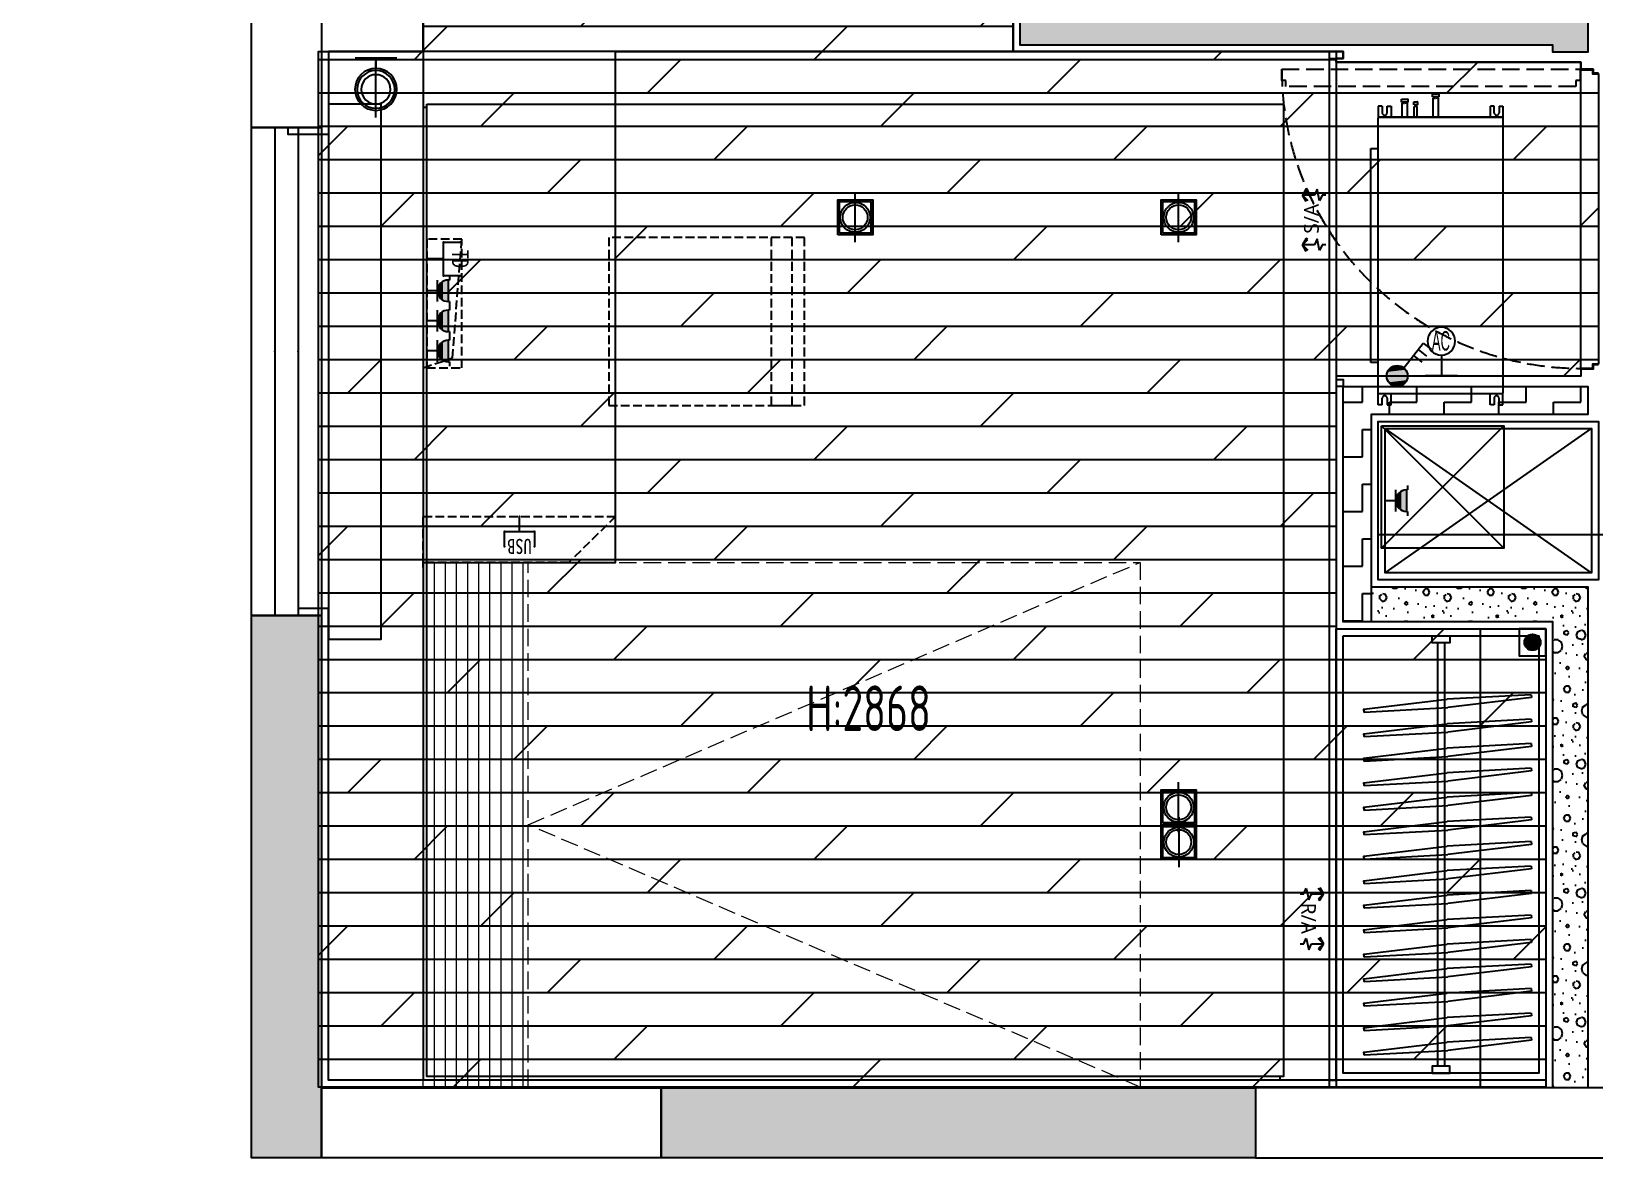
# Model space of a CAD drawing. Header units: millimetres. Extents: x -108767 to 78913, y -380878 to 1470.
# Drawn here: x 31099 to 35570, y -223929 to -220709 of the extents above; entities that cross this region are included whole.
import ezdxf
from ezdxf.enums import TextEntityAlignment as Align

# ---------------------------------------------------------------- set-up
doc = ezdxf.new("R2010")
doc.units = ezdxf.units.MM
doc.header["$LTSCALE"] = 10
for name, pattern in [('__DASH', [0.35, 0.25, -0.1]), ('DASH', [0.35, 0.25, -0.1]), ('DOTE', [2.42, 2, -0.2, 0.02, -0.2])]:
    doc.linetypes.add(name, pattern=pattern)
for name, color, linetype in [('012到顶家具', 55, 'Continuous'), ('IHY-wall hatch', 8, 'Continuous'), ('NW-01-wall(原有墙体)', 255, 'Continuous'), ('NW-01-尺寸标注', 252, 'Continuous'), ('NW-01wall(新墙体)', 140, 'Continuous'), ('NW-01梁', 4, 'Continuous'), ('NW-02-fix(到顶家具)', 54, 'Continuous'), ('NW-02-free(活动家具)', 241, 'Continuous'), ('NW-02-light(平面灯具)', 12, 'Continuous'), ('NW-02不到底不到顶家具', 54, 'Continuous'), ('NW-03-地面铺装', 8, 'Continuous'), ('NW-04-light(天花灯具)', 1, 'Continuous'), ('NW-04-天花造型粗线', 163, 'Continuous'), ('NW-04-天花造型细线', 32, 'Continuous'), ('NW-door(门扇)', 12, 'Continuous'), ('NW-light(天花灯具)', 1, 'Continuous'), ('NW-完成面（用于平面）', 43, 'Continuous'), ('NW-开关插座', 117, 'Continuous'), ('NW-开关面板', 147, 'Continuous'), ('NW-强弱电插座', 223, 'Continuous'), ('NW-强电插座', 223, 'Continuous'), ('NW-暖通设备', 161, 'Continuous'), ('NW-暖通风口', 33, 'Continuous'), ('平面图', 7, 'Continuous')]:
    doc.layers.add(name, color=color, linetype=linetype)
doc.styles.add('_TCH_LABEL', font='COMPLEX', dxfattribs={"bigfont": 'GBCBIG'})
doc.styles.add('GA-text-B', font='architxt.shx', dxfattribs={"width": 0.65, "bigfont": 'hztxt.shx'})
doc.styles.get("Standard").update_dxf_attribs({"font": ''})
doc.styles.add('STYLUS', font='stylu.ttf')
doc.styles.add('TSSD_REIN', font='tssdeng.shx', dxfattribs={"width": 0.7, "bigfont": 'hztxt.shx'})
doc.styles.add('宋体', font='', dxfattribs={"width": 0.8})
doc.styles.add('黑体', font='', dxfattribs={"width": 0.8, "height": 3})
doc.styles.get('Standard').set_extended_font_data('SimSun')
doc.styles.get('宋体').set_extended_font_data('SimSun')
doc.styles.get('黑体').set_extended_font_data('Microsoft YaHei')
doc.linetypes.add('铝质LED灯条', pattern='A,12.7,-5.08,["AL.LED",宋体,S=2.54,R=0,X=-2.54,Y=-1.27],-10', length=27.78)

# ---------------------------------------------------------------- blocks, each defined once
blk = doc.blocks.new('*U287')
at = {"color": 8}
for p, q in [((-102.11, -23.84), (-105, 0)), ((-101.31, -23.77), (-102.61, 0.21)), ((-95.11, -23.84), (-98, 0)), ((-94.31, -23.77), (-95.61, 0.21)), ((-88.11, -23.84), (-91, 0)), ((-87.31, -23.77), (-88.61, 0.21)), ((-81.11, -23.84), (-84, 0)), ((-80.31, -23.77), (-81.61, 0.21)), ((-74.11, -23.84), (-77, 0)), ((-73.31, -23.77), (-74.61, 0.21)), ((-67.11, -23.84), (-70, 0)), ((-66.31, -23.77), (-67.61, 0.21)), ((-60.11, -23.84), (-63, 0)), ((-59.31, -23.77), (-60.61, 0.21)), ((-53.11, -23.84), (-56, 0)), ((-52.31, -23.77), (-53.61, 0.21)), ((-46.11, -23.84), (-49, 0)), ((-45.31, -23.77), (-46.61, 0.21)), ((-39.11, -23.84), (-42, 0)), ((-38.31, -23.77), (-39.61, 0.21)), ((-32.11, -23.84), (-35, 0)), ((-31.31, -23.77), (-32.61, 0.21)), ((-25.11, -23.84), (-28, 0)), ((-24.31, -23.77), (-25.61, 0.21)), ((-18.11, -23.84), (-21, 0)), ((-17.31, -23.77), (-18.61, 0.21)), ((-11.11, -23.84), (-14, 0)), ((-10.31, -23.77), (-11.61, 0.21)), ((-4.11, -23.84), (-7, 0)), ((-3.31, -23.77), (-4.61, 0.21)), ((-101.31, -23.77), (-102.11, -23.84)), ((-94.31, -23.77), (-95.11, -23.84)), ((-87.31, -23.77), (-88.11, -23.84)), ((-80.31, -23.77), (-81.11, -23.84)), ((-73.31, -23.77), (-74.11, -23.84)), ((-66.31, -23.77), (-67.11, -23.84)), ((-59.31, -23.77), (-60.11, -23.84)), ((-52.31, -23.77), (-53.11, -23.84)), ((-45.31, -23.77), (-46.11, -23.84)), ((-38.31, -23.77), (-39.11, -23.84)), ((-31.31, -23.77), (-32.11, -23.84)), ((-24.31, -23.77), (-25.11, -23.84)), ((-17.31, -23.77), (-18.11, -23.84)), ((-10.31, -23.77), (-11.11, -23.84)), ((-3.31, -23.77), (-4.11, -23.84))]:
    blk.add_line(p, q, dxfattribs=at)
for points in [[(-105.5, 24.05), (-106.29, 23.98), (-105, 0)], [(-106.29, 23.98), (-105.5, 24.05), (-102.61, 0.21)], [(-99.29, 23.98), (-98.5, 24.05), (-95.61, 0.21)], [(-98.5, 24.05), (-99.29, 23.98), (-98, 0)], [(-92.29, 23.98), (-91.5, 24.05), (-88.61, 0.21)], [(-91.5, 24.05), (-92.29, 23.98), (-91, 0)], [(-85.29, 23.98), (-84.5, 24.05), (-81.61, 0.21)], [(-84.5, 24.05), (-85.29, 23.98), (-84, 0)], [(-78.29, 23.98), (-77.5, 24.05), (-74.61, 0.21)], [(-77.5, 24.05), (-78.29, 23.98), (-77, 0)], [(-71.29, 23.98), (-70.5, 24.05), (-67.61, 0.21)], [(-70.5, 24.05), (-71.29, 23.98), (-70, 0)], [(-64.29, 23.98), (-63.5, 24.05), (-60.61, 0.21)], [(-63.5, 24.05), (-64.29, 23.98), (-63, 0)], [(-57.29, 23.98), (-56.5, 24.05), (-53.61, 0.21)], [(-56.5, 24.05), (-57.29, 23.98), (-56, 0)], [(-50.29, 23.98), (-49.5, 24.05), (-46.61, 0.21)], [(-49.5, 24.05), (-50.29, 23.98), (-49, 0)], [(-43.29, 23.98), (-42.5, 24.05), (-39.61, 0.21)], [(-42.5, 24.05), (-43.29, 23.98), (-42, 0)], [(-36.29, 23.98), (-35.5, 24.05), (-32.61, 0.21)], [(-35.5, 24.05), (-36.29, 23.98), (-35, 0)], [(-29.29, 23.98), (-28.5, 24.05), (-25.61, 0.21)], [(-28.5, 24.05), (-29.29, 23.98), (-28, 0)], [(-22.29, 23.98), (-21.5, 24.05), (-18.61, 0.21)], [(-21.5, 24.05), (-22.29, 23.98), (-21, 0)], [(-15.29, 23.98), (-14.5, 24.05), (-11.61, 0.21)], [(-14.5, 24.05), (-15.29, 23.98), (-14, 0)], [(-8.29, 23.98), (-7.5, 24.05), (-4.61, 0.21)], [(-7.5, 24.05), (-8.29, 23.98), (-7, 0)]]:
    blk.add_lwpolyline(points, dxfattribs=at)
blk = doc.blocks.new('*U288')
blk.add_lwpolyline([(0, -30), (0, 30), (129, 30), (129, -30)], close=True)
at = {"color": 6}
blk.add_lwpolyline([(2, -28), (2, 28), (127, 28), (127, -28)], close=True, dxfattribs=at)
at = {"color": 250}
for points in [[(2, 2.5), (4, 2.5), (4, -2.5), (2, -2.5), (2, 2.5)], [(4, 1), (125, 1)], [(127, 2.5), (125, 2.5), (125, -2.5), (127, -2.5), (127, 2.5)], [(4, -1), (125, -1)]]:
    blk.add_lwpolyline(points, dxfattribs=at)
blk = doc.blocks.new('2.3_C-004')
at = {"layer": 'NW-02-free(活动家具)', "linetype": 'ByBlock'}
for points in [[(-20, 56), (28, 56), (28, 0), (-20, 0)], [(-20, 52.5), (28, 52.5), (28, 46.5), (-20, 46.5)]]:
    blk.add_lwpolyline(points, close=True, dxfattribs=at)
blk = doc.blocks.new('*U307')
at = {"layer": '012到顶家具'}
blk.add_lwpolyline([(0, -45.25), (63, -45.25), (63, 0), (0, 0)], close=True, dxfattribs=at)
at = {"layer": '012到顶家具', "color": 8}
blk.add_lwpolyline([(2, -43.25), (61, -43.25), (61, -2), (2, -2)], close=True, dxfattribs=at)
for points in [[(61, -2), (2, -43.25)], [(2, -2), (61, -43.25)]]:
    blk.add_lwpolyline(points, dxfattribs=at)
blk = doc.blocks.new('嵌入式射灯1')
at = {"color": 250, "linetype": 'DOTE', "ltscale": 30}
blk.add_line((0, 100), (0, -100), dxfattribs=at)
blk.add_lwpolyline([(-100, 0, 0, 0, 0), (100, 0, 30, 0, 0), (154.9, 0, 0, 0, 0)], format="xyseb", dxfattribs=at)
blk.add_circle((0, 0), 60)
at = {"color": 250}
blk.add_circle((0, 0), 50, dxfattribs=at)
blk = doc.blocks.new('*U241')
at = {"layer": 'NW-04-light(天花灯具)', "color": 1, "ltscale": 15}
blk.add_lwpolyline([(150844.17, -14074.61), (150848.37, -14074.61), (150848.37, -14078.82), (150844.17, -14078.82)], close=True, dxfattribs=at)
at = {"layer": 'NW-04-light(天花灯具)', "color": 8, "ltscale": 15}
blk.add_lwpolyline([(150844.38, -14074.82), (150848.16, -14074.82), (150848.16, -14078.61), (150844.38, -14078.61)], close=True, dxfattribs=at)
at = {"layer": 'NW-04-light(天花灯具)', "color": 1, "linetype": 'DASH', "ltscale": 15, "xscale": 0.03000000000000001, "yscale": 0.03000000000000001, "zscale": 0.03000000000000001, "rotation": 90.00000000027025}
blk.add_blockref('嵌入式射灯1', (150846.27, -14076.71), dxfattribs=at)
blk = doc.blocks.new('fdsaghfjkd')
at = {"layer": 'NW-暖通风口', "color": 250, "linetype": '__DASH', "ltscale": 0.5}
for p, q in [((-474.8, -12.6), (-474.8, 0)), ((-474.8, 0), (-439.2, 0)), ((-439.2, -396.2), (-439.2, 0)), ((-439.2, 0), (439.2, 0)), ((-340.1, 0), (-340.1, 23.8)), ((-340.1, 23.8), (340.1, 23.8)), ((340.1, 23.8), (340.1, 0)), ((439.2, 0), (439.2, -396.2)), ((439.2, -396.2), (439.2, 0)), ((474.8, 0), (439.2, 0)), ((474.8, -12.6), (474.8, 0)), ((-474.8, -12.6), (-453.4, -12.6)), ((-453.4, -28), (-474.8, -28)), ((-474.8, -28), (-474.8, -40.6)), ((-474.8, -40.6), (-439.2, -40.6)), ((474.8, -40.6), (439.2, -40.6)), ((474.8, -12.6), (453.4, -12.6)), ((453.4, -28), (474.8, -28)), ((474.8, -28), (474.8, -40.6)), ((439.2, -75.5), (483.4, -75.5)), ((439.2, -93.3), (483.4, -93.3)), ((483.4, -75.5), (483.4, -84.4)), ((483.4, -78.5), (487.3, -78.5)), ((483.4, -93.3), (483.4, -84.4)), ((483.4, -90.2), (487.3, -90.2)), ((487.3, -94.7), (487.3, -74.1)), ((487.3, -74.1), (496.6, -74.1)), ((487.3, -94.7), (496.6, -94.7)), ((496.6, -74.1), (497.1, -74.6)), ((496.6, -94.7), (497.1, -94.1)), ((497.1, -74.6), (497.1, -94.1)), ((439.2, -114.3), (474.5, -114.3)), ((439.2, -124.1), (474.5, -124.1)), ((474.5, -114.3), (474.5, -119.2)), ((474.5, -117.3), (478.4, -117.3)), ((474.5, -124.1), (474.5, -119.2)), ((474.5, -121.1), (478.4, -121.1)), ((478.4, -125.5), (478.4, -112.8)), ((478.4, -112.8), (487.7, -112.8)), ((478.4, -125.5), (487.7, -125.5)), ((487.7, -112.8), (488.2, -113.4)), ((487.7, -125.5), (488.2, -125)), ((488.2, -113.4), (488.2, -125)), ((439.2, -174), (500.1, -174)), ((439.2, -191.8), (500.1, -191.8)), ((500.1, -174), (500.1, -182.9)), ((500.1, -177), (504, -177)), ((500.1, -191.8), (500.1, -182.9)), ((500.1, -188.7), (504, -188.7)), ((504, -193.2), (504, -172.6)), ((504, -172.6), (513.3, -172.6)), ((504, -193.2), (513.3, -193.2)), ((513.3, -172.6), (513.8, -173.1)), ((513.3, -193.2), (513.8, -192.6)), ((513.8, -173.1), (513.8, -192.6)), ((-474.8, -368.2), (-474.8, -355.6)), ((-474.8, -355.6), (-439.2, -355.6)), ((-453.4, -368.2), (-474.8, -368.2)), ((-474.8, -383.7), (-474.8, -396.2)), ((-474.8, -383.7), (-453.4, -383.7)), ((-474.8, -396.2), (-439.2, -396.2)), ((439.2, -396.2), (-439.2, -396.2)), ((474.8, -355.6), (439.2, -355.6)), ((474.8, -396.2), (439.2, -396.2)), ((453.4, -368.2), (474.8, -368.2)), ((474.8, -383.7), (453.4, -383.7)), ((474.8, -368.2), (474.8, -355.6)), ((474.8, -383.7), (474.8, -396.2))]:
    blk.add_line(p, q, dxfattribs=at)
for centre, start, end in [((-453.4, -20.3), 270, 90), ((453.4, -20.3), 90, 270), ((-453.4, -375.9), 270, 90), ((453.4, -375.9), 90, 270)]:
    blk.add_arc(centre, 7.74, start, end, dxfattribs=at)
blk = doc.blocks.new('壁灯1')
at = {"color": 250, "linetype": 'DOTE', "ltscale": 25}
blk.add_line((0, 313.3), (0, 46.7), dxfattribs=at)
blk.add_line((-100, 0), (100, 0))
blk.add_lwpolyline([(-133.3, 180, 0, 0, 0), (133.3, 180, 40, 40, 0)], format="xyseb", dxfattribs=at)
at = {"const_width": 10}
for points in [[(0, 30), (0, 80)], [(-100, 30), (100, 30)]]:
    blk.add_lwpolyline(points, dxfattribs=at)
blk.add_circle((0, 180), 100)
at = {"color": 250}
for radius in [90, 70]:
    blk.add_circle((0, 180), radius, dxfattribs=at)
blk = doc.blocks.new('_LINKPT1')
blk.add_line((0, 0), (0, 0))
blk = doc.blocks.new('单相二三极安全插座')
at = {"linetype": 'Continuous'}
for p, q in [((-33.3, 49.9), (-23.8, 49.9)), ((-23.8, 49.9), (-23.8, 47.5)), ((-23.8, 47.5), (23.8, 47.5)), ((23.8, 49.9), (23.8, 47.5)), ((23.8, 49.9), (33.3, 49.9)), ((23.8, 23.8), (-23.8, 23.8)), ((0, 23.8), (0, 0))]:
    blk.add_line(p, q, dxfattribs=at)
blk.add_arc((0, 47.5), 23.8, 180, 0, dxfattribs=at)
for points in [[(20.6, 35.7), (-20.6, 35.7), (23.8, 47.5), (-23.8, 47.5)], [(11.9, 27), (-11.9, 27), (20.6, 35.7), (-20.6, 35.7)], [(0, 23.8), (0, 23.8), (11.9, 27), (-11.9, 27)]]:
    blk.add_solid(points, dxfattribs=at)
at = {"linetype": 'Continuous', "xscale": 0.0950808586651788, "yscale": 0.0950808586651788, "zscale": 0.0950808586651788}
blk.add_blockref('_LINKPT1', (0, 0), dxfattribs=at)
blk = doc.blocks.new('*U260')
at = {"layer": 'NW-强电插座', "xscale": 1.2943, "yscale": 1.2943, "zscale": 1.2943}
blk.add_blockref('单相二三极安全插座', (225.9, 1978.7), dxfattribs=at)
blk = doc.blocks.new('*U61')
h = blk.add_hatch(color=256)
h.dxf.hatch_style = 1
edge = h.paths.add_edge_path()
edge.add_arc((0, 40), 30, 0, 360)
blk.add_lwpolyline([(-50, -10), (50, -10), (50, 90), (-50, 90)], close=True)
blk.add_circle((0, 40), 30)
blk = doc.blocks.new('*U264')
at = {"layer": 'NW-强电插座', "xscale": 0.7704166666280803, "yscale": 0.7704166666280803, "zscale": 0.7704166666280803}
blk.add_blockref('*U61', (225.9, 1986.4), dxfattribs=at)
blk = doc.blocks.new('墙面安装电视插座')
for p, q in [((-50.1, 50), (-50.1, 100.1)), ((50.1, 100.1), (50.1, 50)), ((50.1, 50), (-50.1, 50)), ((0, 50.1), (0, 0))]:
    blk.add_line(p, q)
for p in [(-50.1, 100.1), (50.1, 100.1), (-50.1, 50), (50.1, 50), (0, 0)]:
    blk.add_point(p)
at = {"color": 8, "style": '宋体', "width": 0.8, "flags": 8}
blk.add_attdef('TV', text='', height=50, dxfattribs=at).set_placement((0, 100.1), align=Align.MIDDLE_CENTER)
at = {"style": '_TCH_LABEL', "flags": 9}
blk.add_attdef('A', (0, 0), '', height=0.002, dxfattribs=at)
blk = doc.blocks.new('*U262')
at = {"layer": 'NW-强电插座'}
ref = blk.add_blockref('墙面安装电视插座', (225.9, 1978.7), dxfattribs=dict(at, xscale=0.8587014373779767, yscale=0.8587014373779767, zscale=0.8587014373779767))
ref.add_attrib('TV', 'USB', dxfattribs={"layer": '0', "color": 8, "height": 42.94, "style": '宋体', "width": 0.8}).set_placement((225.9, 2064.7), align=Align.MIDDLE_CENTER)
blk = doc.blocks.new('箭头')
at = {"layer": 'NW-暖通风口'}
for points in [[(46156.9, -210040.1), (46172.1, -210025), (46167.5, -210021.6)], [(46156.9, -210040.1), (46172.1, -210055.3), (46167.5, -210058.7)]]:
    blk.add_hatch(color=256, dxfattribs=at).paths.add_polyline_path(points)
for p, q in [((46167.5, -210021.6, 0), (46156.9, -210040.1, 0)), ((46156.9, -210040.1, 0), (46172.1, -210025, 0)), ((46172.1, -210025, 0), (46167.5, -210021.6, 0)), ((46198.9, -210022.9, 0), (46191.6, -210040.1, 0)), ((46206.2, -210056.2, 0), (46198.9, -210022.9, 0)), ((46191.6, -210040.1, 0), (46156.9, -210040.1, 0)), ((46156.9, -210040.1, 0), (46172.1, -210055.3, 0)), ((46167.5, -210058.7, 0), (46156.9, -210040.1, 0)), ((46213.5, -210040.1, 0), (46206.2, -210056.2, 0)), ((46223.4, -210040.1, 0), (46213.5, -210040.1, 0))]:
    blk.add_line(p, q, dxfattribs=at)
blk = doc.blocks.new('ergwet')
for p, q in [((5135.37, -385.51), (5136.08, -384.8)), ((5137.49, -387.63), (5135.37, -385.51)), ((5135.91, -386.06), (5136.63, -385.34)), ((5136.43, -386.57), (5137.14, -385.86))]:
    blk.add_line(p, q)
blk.add_circle((5138.19, -388.34), 1)
for points in [[(5137.19, -388.34), (5137.19, -388.34), (5137.33, -388.84), (5137.33, -387.84)], [(5137.33, -388.84), (5137.33, -387.84), (5137.69, -389.21), (5137.69, -387.47)], [(5137.69, -389.21), (5137.69, -387.47), (5138.19, -389.34), (5138.19, -387.34)], [(5138.69, -389.21), (5138.69, -387.47), (5138.19, -389.34), (5138.19, -387.34)], [(5139.06, -388.84), (5139.06, -387.84), (5138.69, -389.21), (5138.69, -387.47)], [(5139.19, -388.34), (5139.19, -388.34), (5139.06, -388.84), (5139.06, -387.84)]]:
    blk.add_solid(points)
at = {"xscale": 4.805045045043872, "yscale": 4.805045045043872, "zscale": 4.805045045043872, "rotation": 90}
for p in [(5138.19, -387.34), (5137.19, -388.34), (5139.19, -388.34)]:
    blk.add_blockref('_LINKPT1', p, dxfattribs=at)
at = {"width": 0.8, "flags": 9}
blk.add_attdef('A', (5139.19, -388.34), '', height=0.0000961, rotation=90, dxfattribs=at)
blk = doc.blocks.new('*U261')
at = {"layer": 'NW-开关插座', "xscale": 30.1, "yscale": 30.1, "zscale": 30.1}
blk.add_blockref('ergwet', (-154433.7, 13702.9), dxfattribs=at)
blk = doc.blocks.new('*U115')
for p, q in [((-1.289, 1), (-1.289, -1)), ((0, 0), (-1.289, 0))]:
    blk.add_line(p, q)
blk.add_circle((0.855, 0), 0.855)
at = {"style": 'GA-text-B', "width": 0.65}
blk.add_attdef('1', (2.226, 0.489), '', height=1.5, dxfattribs=at)
at = {"style": 'STYLUS'}
blk.add_attdef('S', (0.349, -0.575), '', height=1.2, dxfattribs=at)
blk = doc.blocks.new('*U263')
at = {"layer": 'NW-开关面板', "extrusion": (-0.017452, 3.20596e-18, -0.999848)}
ref = blk.add_blockref('*U115', (-2038.6, -225.8, -3.9), dxfattribs=dict(at, xscale=46.44000144785679, yscale=46.44000144785679, zscale=-46.44000144785698, rotation=180))
ref.add_attrib('S', 'AC', dxfattribs={"layer": '0', "extrusion": (0.017452, -3.20596e-18, 0.999848), "height": 55.73, "rotation": 270, "style": 'STYLUS', "width": 0.5}).set_placement((2051.5, -224.5, 3.9), align=Align.CENTER)

msp = doc.modelspace()

# ---------------------------------------------------------------- hatches: boundary and pattern name
at = {"layer": 'IHY-wall hatch'}
h = msp.add_hatch(dxfattribs=at)
h.set_pattern_fill('ZIGZAG', color=250, scale=24.594559, style=0)
h.set_pattern_definition([(0, (0, 0), (78.087723, 78.087723), [78.087723, -78.087723]), (90, (78.09, 0), (-78.087723, 78.087723), [78.087723, -78.087723])])
h.paths.add_polyline_path([(35550.2, -221724.1), (34850.2, -221724.1), (34850.2, -222396.6), (34930.2, -222396.6), (34930.2, -222296.6), (34930.2, -221804.1), (35550.2, -221804.1)])
at = {"layer": 'NW-01-wall(原有墙体)'}
h = msp.add_hatch(color=250, dxfattribs=at)
h.dxf.hatch_style = 1
h.paths.add_polyline_path([(31929.2, -223928.6), (31929.2, -222378.6), (31729.2, -222378.6), (31729.2, -223928.6)])
h = msp.add_hatch(color=250, dxfattribs=at)
h.dxf.hatch_style = 1
h.paths.add_polyline_path([(34600.2, -223728.6), (32900.2, -223728.6), (32900.2, -223928.6), (34600.2, -223928.6)])
at = {"layer": 'NW-02-free(活动家具)', "linetype": 'DASH', "lineweight": 5, "ltscale": 20}
h = msp.add_hatch(dxfattribs=at)
h.set_pattern_fill('LINE', color=250, scale=10, angle=90, style=0)
h.set_pattern_definition([(90, (32220.165, -224196.576), (-31.75, 1e-14), [])])
h.paths.add_polyline_path([(32220.2, -223726.6), (32520.2, -223726.6), (32520.2, -222226.6), (32220.2, -222226.6)])
at = {"layer": 'NW-03-地面铺装'}
h = msp.add_hatch(dxfattribs=at)
h.set_pattern_fill('DOLMIT', color=250, scale=15)
h.paths.add_polyline_path([(35580.2, -221662.1), (35565.2, -221662.1), (35565.2, -221674.1), (35530.2, -221674.1), (35530.2, -221694.1), (34830.2, -221694.1), (34830.2, -221704.1), (34850.2, -221704.1), (34850.2, -221724.1), (34830.2, -221724.1), (34830.2, -222416.6), (35430.2, -222416.6), (35430.2, -223726.6), (31920.2, -223726.6), (31920.2, -220766.6), (32220.2, -220766.6), (32220.2, -220326.6), (33906.6, -220326.6), (33906.6, -220766.6), (34850.2, -220766.6), (34850.2, -220786.6), (34830.2, -220786.6), (34830.2, -220796.6), (35530.2, -220796.6), (35530.2, -220816.6), (35565.2, -220816.6), (35565.2, -220828.6), (35580.2, -220828.6), (35580.2, -221662.1)])
at = {"layer": '平面图'}
h = msp.add_hatch(dxfattribs=at)
h.set_pattern_fill('14砌块砖隔墙', color=250, scale=184.459189, style=0, pattern_type=2)
h.set_pattern_definition([(0, (54.42, -58.25), (92.2296, 184.45919), [0, -184.45919]), (0, (-53.5, -83.16), (92.2296, 184.45919), [0, -184.45919]), (0, (6.46, -85), (92.2296, 184.45919), [0, -184.45919]), (0, (71.94, -30.58), (92.2296, 184.45919), [0, -184.45919]), (0, (-4.61, -94.22), (92.2296, 184.45919), [0, -184.45919]), (0, (90.39, 85.62), (92.2296, 184.45919), [0, -184.45919]), (0, (34.12, 70.87), (92.2296, 184.45919), [0, -184.45919]), (0, (63.64, 47.81), (92.2296, 184.45919), [0, -184.45919]), (0, (-86.7, 44.12), (92.2296, 184.45919), [0, -184.45919]), (0, (3.69, 35.82), (92.2296, 184.45919), [0, -184.45919]), (0, (-31.36, -11.22), (92.2296, 184.45919), [0, -184.45919]), (0, (-29.51, -80.39), (92.2296, 184.45919), [0, -184.45919]), (0, (39.66, -87.77), (92.2296, 184.45919), [0, -184.45919]), (0, (90.39, -6.6), (92.2296, 184.45919), [0, -184.45919]), (0, (-82.08, -35.2), (92.2296, 184.45919), [0, -184.45919]), (0, (-66.4, -3.84), (92.2296, 184.45919), [0, -184.45919]), (0, (5.53, -16.75), (92.2296, 184.45919), [0, -184.45919]), (0, (-20.29, -43.5), (92.2296, 184.45919), [0, -184.45919]), (0, (-35.05, 17.37), (92.2296, 184.45919), [0, -184.45919]), (0, (-11.99, 86.55), (92.2296, 184.45919), [0, -184.45919]), (0, (-74.7, -73.93), (92.2296, 184.45919), [0, -184.45919]), (0, (26.75, 48.73), (92.2296, 184.45919), [0, -184.45919]), (0, (-59.03, 51.5), (92.2296, 184.45919), [0, -184.45919]), (0, (-73.78, 75.48), (92.2296, 184.45919), [0, -184.45919]), (130.601294, (79.054, 27.871), (-461.14796828, 553.37757044), [8.09824, -3393.16109]), (18.434949, (65.878, 31.385), (461.1479726, 184.4591883), [8.33302, -1158.28932]), (90, (65.88, 23.48), (92.229595, 184.45919), [7.9054, -361.01297]), (161.565051, (73.784, 20.844), (-461.1479766, 184.459176), [8.33302, -1158.28932]), (53.130102, (73.784, 20.844), (92.2295947, 184.459189), [8.78377, -913.51216]), (135, (80.81, -73.14), (-92.229606, 184.459177), [7.45328, -514.2761]), (45, (70.27, -73.14), (92.229594, 184.459189), [7.45328, -514.2761]), (135, (75.54, -78.41), (-92.229606, 184.459177), [7.45328, -514.2761]), (45, (75.54, -78.41), (92.229594, 184.459189), [7.45328, -514.2761]), (116.56505, (-7.9, 50.71), (-1e-05, 368.91837), [9.82055, -196.41107]), (180, (-12.3, 59.5), (-92.2296, 184.45919), [10.54053, -173.91866]), (63.43495, (-27.23, 50.71), (1e-07, 368.91838), [9.82055, -196.41107]), (116.56505, (-22.84, 41.93), (-1e-05, 368.91837), [9.82055, -196.41107]), (0, (-22.84, 41.93), (92.2296, 184.45919), [10.54053, -173.91866]), (63.43495, (-12.3, 41.93), (1e-07, 368.91838), [9.82055, -196.41107]), (107.102728, (61.4864, -11.656), (-276.6887736, 922.29594868), [11.94722, -5005.8852]), (143.972626, (57.973, -0.237), (-1752.362276, 1291.21432354), [11.94722, -2496.96889]), (180, (48.31, 6.79), (-92.2296, 184.45919), [11.4189, -173.04028]), (36.027373, (27.23, -0.237), (1752.3622853, 1291.2143111), [11.94722, -2496.96889]), (71.565051, (23.716, -10.777), (276.6887854, 922.2959447), [11.11069, -1155.51165]), (107.102728, (27.23, -22.1964), (-276.6887736, 922.29594868), [11.94722, -5005.8852]), (143.972626, (36.892, -29.223), (-1752.362276, 1291.21432354), [11.94722, -2496.96889]), (0, (36.9, -29.22), (92.2296, 184.45919), [11.4189, -173.04028]), (36.027373, (48.311, -29.223), (1752.3622853, 1291.2143111), [11.94722, -2496.96889]), (71.565051, (57.973, -22.196), (276.6887854, 922.2959447), [11.11069, -1155.51165]), (150.255118, (63.243, 74.425), (-276.6887842, 184.4591867), [7.0817, -1480.07582]), (90, (57.09, 70.91), (92.229595, 184.45919), [7.02702, -361.89135]), (29.744881, (57.095, 70.912), (276.6887837, 184.4591882), [7.0817, -1480.07582]), (116.56505, (20.2, -56.45), (-1e-05, 368.91837), [9.82055, -196.41107]), (168.690067, (15.81, -47.67), (-830.0663521, 184.4591846), [8.95772, -1872.16411]), (41.185925, (7e-11, -52.061), (2305.73985582, 2029.05106764), [9.33728, -3912.31871]), (90, (7e-11, -60.845), (92.229595, 184.45919), [8.78377, -360.1346]), (138.814074, (7.027, -66.994), (-2305.7398288, 2029.0510983), [9.33728, -3912.31871]), (16.699244, (7.027, -66.994), (3043.57661373, 922.29594078), [9.17053, -3842.45037]), (60.945396, (15.811, -64.358), (92.22959487, 184.45918847), [9.04345, -3789.20364]), (109.983106, (-57.0945, 20.844), (-461.14797504, 1291.2143218), [10.28114, -4307.79774]), (155.556045, (-60.608, 30.506), (-1198.98473437, 553.3775561), [10.61347, -4447.04414]), (24.4439547, (-79.932, 30.506), (1198.9847304, 553.37756493), [10.61347, -4447.04414]), (70.0168934, (-83.446, 20.844), (461.1479747, 1291.21432201), [10.28114, -4307.79774]), (109.983106, (-79.932, 11.182), (-461.14797504, 1291.2143218), [10.28114, -4307.79774]), (160.016893, (-70.27, 7.668), (-461.1479749, 184.4591814), [10.28114, -2148.75827]), (19.9831065, (-70.27, 7.668), (461.1479721, 184.4591895), [10.28114, -2148.75827]), (70.0168934, (-60.608, 11.182), (461.1479747, 1291.21432201), [10.28114, -4307.79774]), (122.005383, (11.419, 4.155), (-92.2296072, 184.4591801), [8.2866, -1731.89791]), (18.434949, (-0.878, 8.547), (461.1479726, 184.4591883), [8.33302, -1158.28932]), (90, (-0.88, 0.64), (92.229595, 184.45919), [7.9054, -361.01297]), (161.565051, (7.027, -1.994), (-461.1479766, 184.459176), [8.33302, -1158.28932]), (54.462322, (7.027, -1.994), (645.6071612, 922.2959445), [7.55608, -3165.99978]), (116.56505, (-42.16, -40.64), (-1e-05, 368.91837), [9.82055, -196.41107]), (180, (-46.55, -31.86), (-92.2296, 184.45919), [9.66215, -174.79703]), (59.036243, (-61.486, -40.642), (92.2295948, 184.4591881), [10.24355, -2140.9016]), (120.963756, (-56.216, -49.426), (-92.2296071, 184.4591806), [10.24355, -2140.9016]), (0, (-56.22, -49.43), (92.2296, 184.45919), [9.66215, -174.79703]), (63.43495, (-46.55, -49.43), (1e-07, 368.91838), [9.82055, -196.41107])])
h.paths.add_polyline_path([(34076.6, -220148.6), (32190.2, -220148.6), (32190.2, -220298.6), (33926.6, -220298.6), (33926.6, -220748.6), (35450.2, -220748.6), (35450.2, -220768.6), (35550.2, -220768.6), (35550.2, -220122), (35430.2, -220122), (35430.2, -220663.3), (34076.6, -220663.3)])
h = msp.add_hatch(dxfattribs=at)
h.set_pattern_fill('14砌块砖隔墙', color=250, scale=184.459189, style=0, pattern_type=2)
h.set_pattern_definition([(0, (54.42, -56.26), (92.2296, 184.45919), [0, -184.45919]), (0, (-53.5, -81.16), (92.2296, 184.45919), [0, -184.45919]), (0, (6.46, -83), (92.2296, 184.45919), [0, -184.45919]), (0, (71.94, -28.6), (92.2296, 184.45919), [0, -184.45919]), (0, (-4.61, -92.23), (92.2296, 184.45919), [0, -184.45919]), (0, (90.39, 87.62), (92.2296, 184.45919), [0, -184.45919]), (0, (34.12, 72.86), (92.2296, 184.45919), [0, -184.45919]), (0, (63.64, 49.8), (92.2296, 184.45919), [0, -184.45919]), (0, (-86.7, 46.11), (92.2296, 184.45919), [0, -184.45919]), (0, (3.69, 37.81), (92.2296, 184.45919), [0, -184.45919]), (0, (-31.36, -9.22), (92.2296, 184.45919), [0, -184.45919]), (0, (-29.51, -78.4), (92.2296, 184.45919), [0, -184.45919]), (0, (39.66, -85.77), (92.2296, 184.45919), [0, -184.45919]), (0, (90.39, -4.61), (92.2296, 184.45919), [0, -184.45919]), (0, (-82.08, -33.2), (92.2296, 184.45919), [0, -184.45919]), (0, (-66.4, -1.84), (92.2296, 184.45919), [0, -184.45919]), (0, (5.53, -14.76), (92.2296, 184.45919), [0, -184.45919]), (0, (-20.29, -41.5), (92.2296, 184.45919), [0, -184.45919]), (0, (-35.05, 19.37), (92.2296, 184.45919), [0, -184.45919]), (0, (-11.99, 88.54), (92.2296, 184.45919), [0, -184.45919]), (0, (-74.7, -71.94), (92.2296, 184.45919), [0, -184.45919]), (0, (26.75, 50.73), (92.2296, 184.45919), [0, -184.45919]), (0, (-59.03, 53.5), (92.2296, 184.45919), [0, -184.45919]), (0, (-73.78, 77.47), (92.2296, 184.45919), [0, -184.45919]), (130.601294, (79.054, 29.865), (-461.14796828, 553.37757044), [8.09824, -3393.16109]), (18.434949, (65.878, 33.378), (461.1479726, 184.4591883), [8.33302, -1158.28932]), (90, (65.88, 25.47), (92.229595, 184.45919), [7.9054, -361.01297]), (161.565051, (73.784, 22.838), (-461.1479766, 184.459176), [8.33302, -1158.28932]), (53.130102, (73.784, 22.838), (92.2295947, 184.459189), [8.78377, -913.51216]), (135, (80.81, -71.15), (-92.229606, 184.459177), [7.45328, -514.2761]), (45, (70.27, -71.15), (92.229594, 184.459189), [7.45328, -514.2761]), (135, (75.54, -76.42), (-92.229606, 184.459177), [7.45328, -514.2761]), (45, (75.54, -76.42), (92.229594, 184.459189), [7.45328, -514.2761]), (116.56505, (-7.9, 52.7), (-1e-05, 368.91837), [9.82055, -196.41107]), (180, (-12.3, 61.49), (-92.2296, 184.45919), [10.54053, -173.91866]), (63.43495, (-27.23, 52.7), (1e-07, 368.91838), [9.82055, -196.41107]), (116.56505, (-22.84, 43.92), (-1e-05, 368.91837), [9.82055, -196.41107]), (0, (-22.84, 43.92), (92.2296, 184.45919), [10.54053, -173.91866]), (63.43495, (-12.3, 43.92), (1e-07, 368.91838), [9.82055, -196.41107]), (107.102728, (61.4864, -9.662), (-276.6887736, 922.29594868), [11.94722, -5005.8852]), (143.972626, (57.973, 1.757), (-1752.362276, 1291.21432354), [11.94722, -2496.96889]), (180, (48.31, 8.78), (-92.2296, 184.45919), [11.4189, -173.04028]), (36.027373, (27.23, 1.757), (1752.3622853, 1291.2143111), [11.94722, -2496.96889]), (71.565051, (23.716, -8.784), (276.6887854, 922.2959447), [11.11069, -1155.51165]), (107.102728, (27.23, -20.203), (-276.6887736, 922.29594868), [11.94722, -5005.8852]), (143.972626, (36.892, -27.23), (-1752.362276, 1291.21432354), [11.94722, -2496.96889]), (0, (36.9, -27.23), (92.2296, 184.45919), [11.4189, -173.04028]), (36.027373, (48.311, -27.23), (1752.3622853, 1291.2143111), [11.94722, -2496.96889]), (71.565051, (57.973, -20.203), (276.6887854, 922.2959447), [11.11069, -1155.51165]), (150.255118, (63.243, 76.419), (-276.6887842, 184.4591867), [7.0817, -1480.07582]), (90, (57.09, 72.905), (92.229595, 184.45919), [7.02702, -361.89135]), (29.744881, (57.095, 72.905), (276.6887837, 184.4591882), [7.0817, -1480.07582]), (116.56505, (20.2, -54.46), (-1e-05, 368.91837), [9.82055, -196.41107]), (168.690067, (15.81, -45.676), (-830.0663521, 184.4591846), [8.95772, -1872.16411]), (41.185925, (0, -50.0675), (2305.73985582, 2029.05106764), [9.33728, -3912.31871]), (90, (0, -58.85), (92.229595, 184.45919), [8.78377, -360.1346]), (138.814074, (7.027, -65), (-2305.7398288, 2029.0510983), [9.33728, -3912.31871]), (16.699244, (7.027, -65), (3043.57661373, 922.29594078), [9.17053, -3842.45037]), (60.945396, (15.811, -62.365), (92.22959487, 184.45918847), [9.04345, -3789.20364]), (109.983106, (-57.0945, 22.838), (-461.14797504, 1291.2143218), [10.28114, -4307.79774]), (155.556045, (-60.608, 32.5), (-1198.98473437, 553.3775561), [10.61347, -4447.04414]), (24.4439547, (-79.932, 32.5), (1198.9847304, 553.37756493), [10.61347, -4447.04414]), (70.0168934, (-83.446, 22.838), (461.1479747, 1291.21432201), [10.28114, -4307.79774]), (109.983106, (-79.932, 13.176), (-461.14797504, 1291.2143218), [10.28114, -4307.79774]), (160.016893, (-70.27, 9.662), (-461.1479749, 184.4591814), [10.28114, -2148.75827]), (19.9831065, (-70.27, 9.662), (461.1479721, 184.4591895), [10.28114, -2148.75827]), (70.0168934, (-60.608, 13.176), (461.1479747, 1291.21432201), [10.28114, -4307.79774]), (122.005383, (11.419, 6.149), (-92.2296072, 184.4591801), [8.2866, -1731.89791]), (18.434949, (-0.878, 10.54), (461.1479726, 184.4591883), [8.33302, -1158.28932]), (90, (-0.88, 2.635), (92.229595, 184.45919), [7.9054, -361.01297]), (161.565051, (7.027, 0), (-461.1479766, 184.459176), [8.33302, -1158.28932]), (54.462322, (7.027, 0), (645.6071612, 922.2959445), [7.55608, -3165.99978]), (116.56505, (-42.16, -38.65), (-1e-05, 368.91837), [9.82055, -196.41107]), (180, (-46.55, -29.86), (-92.2296, 184.45919), [9.66215, -174.79703]), (59.036243, (-61.486, -38.649), (92.2295948, 184.4591881), [10.24355, -2140.9016]), (120.963756, (-56.216, -47.432), (-92.2296071, 184.4591806), [10.24355, -2140.9016]), (0, (-56.22, -47.43), (92.2296, 184.45919), [9.66215, -174.79703]), (63.43495, (-46.55, -47.43), (1e-07, 368.91838), [9.82055, -196.41107])])
h.paths.add_polyline_path([(35550.2, -222296.6), (34930.2, -222296.6), (34930.2, -222396.6), (35450.2, -222396.6), (35450.2, -223728.6), (35550.2, -223728.6)])

# ---------------------------------------------------------------- linework, layer by layer
at = {"layer": 'NW-01-wall(原有墙体)'}
for p, q in [((31795.8, -220983.6), (31795.8, -222378.6)), ((31862.5, -220983.6), (31862.5, -222378.6)), ((32900.2, -223928.6), (31929.2, -223928.6))]:
    msp.add_line(p, q, dxfattribs=at)
for points in [[(31929.2, -220983.6), (31729.2, -220983.6), (31729.2, -220348.6), (31099.2, -220348.6), (31099.2, -219370.6), (31299.2, -219370.6), (31299.2, -220148.6), (32190.2, -220148.6), (32190.2, -220348.6), (31929.2, -220348.6), (31929.2, -220983.6)], [(31729.2, -220983.6), (31929.2, -220983.6), (31929.2, -222378.6), (31729.2, -222378.6)], [(31729.2, -222378.6), (31929.2, -222378.6), (31929.2, -223928.6), (31729.2, -223928.6)], [(32900.2, -223928.6), (31929.2, -223928.6), (31929.2, -223728.6), (32900.2, -223728.6)], [(32900.2, -223728.6), (34600.2, -223728.6), (34600.2, -223928.6), (32900.2, -223928.6)], [(34600.2, -223928.6), (37070.2, -223928.6), (37070.2, -223728.6), (34600.2, -223728.6)]]:
    msp.add_lwpolyline(points, close=True, dxfattribs=at)
at = {"layer": 'NW-01-尺寸标注'}
msp.add_line((34830.2, -222416.6), (34830.2, -223706.6), dxfattribs=at)
at = {"layer": 'NW-01wall(新墙体)'}
msp.add_line((34930.2, -222296.6), (34930.2, -222396.6), dxfattribs=at)
for points in [[(32190.2, -220298.6), (32190.2, -220148.6), (34076.6, -220148.6), (34076.6, -220648.6), (35430.2, -220648.6), (35430.2, -220122), (35550.2, -220122), (35550.2, -220748.6), (35550.2, -220768.6), (35450.2, -220768.6), (35450.2, -220748.6), (33926.6, -220748.6), (33926.6, -220298.6)], [(35550.2, -223728.6), (35450.2, -223728.6), (35450.2, -222396.6), (34850.2, -222396.6), (34850.2, -221724.1), (35550.2, -221724.1), (35550.2, -221804.1), (34930.2, -221804.1), (34930.2, -222296.6), (35550.2, -222296.6), (35550.2, -223728.6)]]:
    msp.add_lwpolyline(points, close=True, dxfattribs=at)
for p in [(31795.8, -221623.6), (31862.5, -221623.6)]:
    msp.add_point(p, dxfattribs=at)
at = {"layer": 'NW-02-free(活动家具)', "linetype": 'DASH', "lineweight": 5, "ltscale": 20}
msp.add_lwpolyline([(32220.2, -223726.6), (32520.2, -223726.6), (32520.2, -222226.6)], dxfattribs=at)
at = {"layer": 'NW-02-free(活动家具)', "color": 8, "linetype": 'DASH', "lineweight": 5, "ltscale": 20}
msp.add_lwpolyline([(32220.2, -223726.6), (32220.2, -222226.6), (34270.2, -222226.6), (34270.2, -223726.6), (32220.2, -223726.6)], dxfattribs=at)
at = {"layer": 'NW-02-free(活动家具)', "color": 251, "linetype": 'DASH', "lineweight": 5, "ltscale": 20}
msp.add_lwpolyline([(34270.2, -223726.6), (32520.2, -222976.6), (34270.2, -222226.6)], dxfattribs=at)
at = {"layer": 'NW-02-light(平面灯具)', "linetype": '铝质LED灯条'}
msp.add_line((35242.1, -222416.6), (35242.1, -223726.6), dxfattribs=at)
at = {"layer": 'NW-02不到底不到顶家具'}
msp.add_line((32220.2, -220737.1), (32220.2, -223706.6), dxfattribs=at)
msp.add_lwpolyline([(32220.2, -222226.6), (32770.2, -222226.6), (32770.2, -220766.6), (33906.6, -220766.6), (33906.6, -220596.6), (32220.2, -220596.6), (32220.2, -222241.8)], close=True, dxfattribs=at)
at = {"layer": 'NW-02不到底不到顶家具', "color": 8, "linetype": 'DASH', "ltscale": 10}
msp.add_lwpolyline([(32220.2, -221670.2), (32303.6, -221642.4), (32330.2, -221303)], dxfattribs=at)
for points in [[(32230.2, -221670.2), (32330.2, -221670.2), (32330.2, -221303), (32230.2, -221303)], [(32636.5, -222226.6), (32220.2, -222226.6), (32220.2, -222095.4), (32770.2, -222095.4)]]:
    msp.add_lwpolyline(points, close=True, dxfattribs=at)
at = {"layer": 'NW-03-地面铺装'}
msp.add_line((34950.2, -222146.6), (47990.2, -222146.6), dxfattribs=at)
for points in [[(35580.2, -221662.1), (35565.2, -221662.1), (35565.2, -221674.1), (35530.2, -221674.1), (35530.2, -221694.1), (34830.2, -221694.1), (34830.2, -221704.1), (34850.2, -221704.1), (34850.2, -221724.1), (34830.2, -221724.1), (34830.2, -222416.6), (35430.2, -222416.6), (35430.2, -223726.6), (31920.2, -223726.6), (31920.2, -220766.6), (32220.2, -220766.6), (32220.2, -220326.6)], [(33906.6, -220326.6), (33906.6, -220766.6), (34850.2, -220766.6), (34850.2, -220786.6), (34830.2, -220786.6), (34830.2, -220796.6), (35530.2, -220796.6), (35530.2, -220816.6), (35565.2, -220816.6), (35565.2, -220828.6), (35580.2, -220828.6)]]:
    msp.add_lwpolyline(points, dxfattribs=at)
at = {"layer": 'NW-04-天花造型粗线'}
for p, q in [((33906.6, -220766.6), (32220.2, -220766.6)), ((32220.2, -220766.6), (32220.2, -223706.6)), ((34830.2, -220786.6), (34830.2, -221694.1))]:
    msp.add_line(p, q, dxfattribs=at)
for points in [[(31949.2, -222446.6), (32099.2, -222446.6), (32099.2, -220916.6), (31949.2, -220916.6)], [(32230.2, -220916.6), (34680.2, -220916.6), (34680.2, -223696.6), (32230.2, -223696.6)]]:
    msp.add_lwpolyline(points, close=True, dxfattribs=at)
msp.add_lwpolyline([(34670.2, -223706.6), (34670.2, -223696.6), (32230.2, -223696.6), (32230.2, -220926.6), (32220.2, -220926.6)], dxfattribs=at)
at = {"layer": 'NW-04-天花造型细线', "color": 251}
for p, q in [((34959.7, -221836.5), (35309.7, -222186.5)), ((34959.7, -222186.5), (35309.7, -221836.5))]:
    msp.add_line(p, q, dxfattribs=at)
at = {"layer": 'NW-04-天花造型细线', "color": 1}
msp.add_lwpolyline([(34959.7, -221836.5), (35309.7, -221836.5), (35309.7, -222186.5), (34959.7, -222186.5)], close=True, dxfattribs=at)
at = {"layer": 'NW-door(门扇)', "color": 8, "linetype": 'DASH', "ltscale": 20}
msp.add_lwpolyline([(34686.7, -220866.6), (34686.7, -220849.6), (34674.7, -220849.6), (34674.7, -220816.6), (35528.2, -220816.6), (35528.2, -220849.6), (35516.2, -220849.6), (35516.2, -220866.6)], close=True, dxfattribs=at)
at = {"layer": 'NW-door(门扇)'}
msp.add_lwpolyline([(35580.2, -221660.1), (35563.2, -221660.1), (35563.2, -221672.1), (35530.2, -221672.1), (35530.2, -220818.6), (35563.2, -220818.6), (35563.2, -220830.6), (35580.2, -220830.6)], close=True, dxfattribs=at)
at = {"layer": 'NW-door(门扇)', "color": 8, "linetype": 'DASH', "ltscale": 20}
msp.add_arc((35530.2, -220816.6), 855.5, 180, 270, dxfattribs=at)
at = {"layer": 'NW-完成面（用于平面）'}
for points in [[(35580.2, -220828.6), (35565.2, -220828.6), (35565.2, -220816.6), (35530.2, -220816.6), (35530.2, -220796.6), (34830.2, -220796.6), (34830.2, -220786.6), (34850.2, -220786.6), (34850.2, -220766.6), (33906.6, -220766.6), (33906.6, -220326.6), (32220.2, -220326.6), (32220.2, -220766.6), (31949.2, -220766.6), (31949.2, -221003.6), (31833.5, -221003.6), (31833.5, -220983.6)], [(35580.2, -221662.1), (35565.2, -221662.1), (35565.2, -221674.1), (35530.2, -221674.1), (35530.2, -221694.1), (34830.2, -221694.1), (34830.2, -221704.1), (34830.2, -221704.1), (34850.2, -221704.1), (34850.2, -221724.1), (34830.2, -221724.1), (34830.2, -222416.6), (35430.2, -222416.6), (35430.2, -223706.6), (31949.2, -223706.6), (31949.2, -222358.6), (31862.5, -222358.6), (31862.5, -222378.6)], [(35580.2, -222276.6), (34950.2, -222276.6), (34950.2, -221824.1), (35580.2, -221824.1)]]:
    msp.add_lwpolyline(points, dxfattribs=at)
at = {"layer": 'NW-暖通风口'}
for p, q in [((34810.2, -220766.6), (34810.2, -223726.6)), ((34810.2, -220786.6), (34830.2, -220786.6)), ((34830.2, -220766.6), (34830.2, -223726.6)), ((34810.2, -223706.6), (34830.2, -223706.6))]:
    msp.add_line(p, q, dxfattribs=at)

# ---------------------------------------------------------------- block references
at = {"layer": 'NW-01-尺寸标注'}
for p in [(-11423, -11136.8, 0), (-11423, -11279.2, 0)]:
    msp.add_blockref('箭头', p, dxfattribs=at)
at = {"layer": 'NW-01-尺寸标注', "rotation": 180}
for p in [(80951.2, -433214.4, 0), (80951.2, -433356.9, 0)]:
    msp.add_blockref('箭头', p, dxfattribs=at)
at = {"layer": 'NW-02-fix(到顶家具)', "ltscale": 10, "yscale": 10, "zscale": 10}
for name, p, xscale, rotation in [('*U307', (34950.2, -222276.6), -10, 180), ('*U288', (35130.2, -222416.6), 10, 270), ('*U287', (35150.2, -222571.8), 10, 90)]:
    msp.add_blockref(name, p, dxfattribs=dict(at, xscale=xscale, rotation=rotation))
at = {"layer": 'NW-02-free(活动家具)', "linetype": 'DASH', "lineweight": 5, "ltscale": 20, "xscale": -10, "yscale": 10, "zscale": 10, "rotation": 270}
msp.add_blockref('2.3_C-004', (32750.2, -221577.9), dxfattribs=at)
at = {"layer": 'NW-04-light(天花灯具)', "xscale": 23.76, "yscale": 23.76, "zscale": 23.76}
for p, rotation in [((-301007.6, -3805347.7), 89.99999999999999), ((-300082.6, -3805347.7), 89.99999999999999), ((-300082.6, -3807034), 89.99999999999999), ((368842.9, 3361080.9), 270)]:
    msp.add_blockref('*U241', p, dxfattribs=dict(at, rotation=rotation))
at = {"layer": 'NW-light(天花灯具)', "color": 1, "linetype": 'DASH', "ltscale": 15, "xscale": -0.6000000000000001, "yscale": 0.6000000000000001, "zscale": 0.6000000000000001, "rotation": 180}
msp.add_blockref('壁灯1', (32084.7, -220766.6), dxfattribs=at)
at = {"layer": 'NW-开关插座', "xscale": 0.9984580498866196, "yscale": 0.9984580498866196, "zscale": 0.9984580498866196, "rotation": 276.6842996492062}
msp.add_blockref('*U261', (32981.4, -221704.1), dxfattribs=at)
at = {"layer": 'NW-强弱电插座'}
ref = msp.add_blockref('墙面安装电视插座', (32230.2, -221359.4), dxfattribs=dict(at, xscale=0.9571097286073444, yscale=0.9571097286073444, zscale=0.9571097286073444, rotation=270.0000000000348))
ref.add_attrib('TV', 'TD', dxfattribs={"layer": '0', "color": 8, "height": 47.86, "rotation": 270, "style": '宋体', "width": 0.8}).set_placement((32326, -221359.4), align=Align.MIDDLE_CENTER)
at = {"layer": 'NW-强弱电插座', "xscale": 0.9984580498866216, "yscale": 0.9984580498866216, "zscale": 0.9984580498866216}
for name, p, rotation in [('*U260', (30254.5, -221224.8), 270), ('*U260', (30254.5, -221310.8), 270), ('*U260', (30254.5, -221396.8), 270), ('*U260', (32994.5, -221824.8), 270), ('*U262', (32720.7, -220119.7), 180), ('*U264', (37405.8, -222680.6), 89.99999999999999)]:
    msp.add_blockref(name, p, dxfattribs=dict(at, rotation=rotation))
at = {"layer": 'NW-强弱电插座', "extrusion": (-0.017452, 0.001019, 0.999847), "xscale": 0.998458049886622, "yscale": 0.998458049886622, "zscale": 0.998458049886622, "rotation": 93.34240464588797}
msp.add_blockref('*U263', (221254.6, 47876.7, -839), dxfattribs=at)
at = {"layer": 'NW-暖通设备', "xscale": 0.9000000034613134, "yscale": 0.9000000034613134, "zscale": 0.9000000034613134, "rotation": 89.99999999999999}
msp.add_blockref('fdsaghfjkd', (34950.8, -221349.5), dxfattribs=at)

# ---------------------------------------------------------------- texts
at = {"layer": 'NW-01梁', "color": 251, "style": 'TSSD_REIN', "width": 0.7}
msp.add_text('H:2868', height=130, dxfattribs=at).set_placement((33315.1, -222708.9))
at = {"layer": 'NW-暖通风口', "color": 40, "style": '黑体'}
for tag, rotation, p in [('S/A', 90, (34759.5, -221244.6, 0)), ('R/A', 270, (34751.5, -223244.2))]:
    msp.add_attdef(tag, text='', height=42, rotation=rotation, dxfattribs=at).set_placement(p, align=Align.MIDDLE)

doc.saveas('drawing.dxf')
